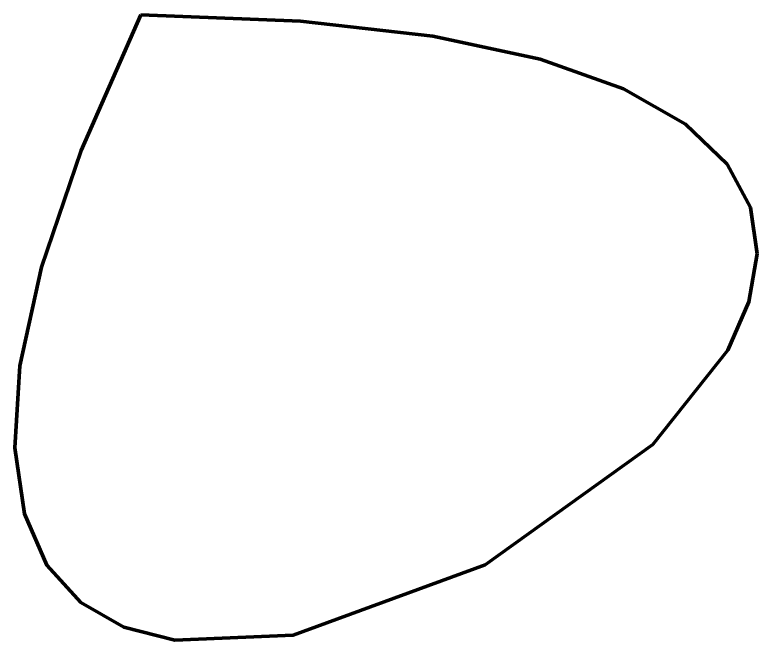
# Model space of a CAD drawing. Header units: millimetres. Extents: x 0 to 14.2, y 0 to 19.5.
# Drawn here: x 1.67708 to 1.69829, y 9.92118 to 9.93906 of the extents above; entities that cross this region are included whole.
import ezdxf

# ---------------------------------------------------------------- set-up
doc = ezdxf.new("R2010")
doc.units = ezdxf.units.MM
doc.layers.add('color#010101ff', color=7, linetype='CONTINUOUS', lineweight=100)
doc.layers.add('color#fdfdfdff', color=7, linetype='CONTINUOUS', lineweight=100)

msp = doc.modelspace()

# ---------------------------------------------------------------- linework, layer by layer
at = {"layer": 'color#010101ff'}
for p, q in [((1.678977, 9.935181), (1.680681, 9.939057)), ((1.680681, 9.939057), (1.685239, 9.938876)), ((1.685239, 9.938876), (1.689025, 9.938444)), ((1.689025, 9.938444), (1.692087, 9.93779)), ((1.692087, 9.93779), (1.694476, 9.936944)), ((1.694476, 9.936944), (1.696241, 9.935935)), ((1.696241, 9.935935), (1.697432, 9.934792)), ((1.677842, 9.931846), (1.678977, 9.935181)), ((1.697432, 9.934792), (1.698099, 9.933545)), ((1.698099, 9.933545), (1.698291, 9.932223)), ((1.698291, 9.932223), (1.698057, 9.930855)), ((1.677226, 9.929023), (1.677842, 9.931846)), ((1.698057, 9.930855), (1.697449, 9.929471)), ((1.697449, 9.929471), (1.695305, 9.926771)), ((1.67708, 9.926681), (1.677226, 9.929023)), ((1.677354, 9.924792), (1.67708, 9.926681)), ((1.695305, 9.926771), (1.690516, 9.92333)), ((1.677998, 9.923327), (1.677354, 9.924792)), ((1.678963, 9.922256), (1.677998, 9.923327)), ((1.690516, 9.92333), (1.685033, 9.921326)), ((1.680199, 9.921549), (1.678963, 9.922256)), ((1.681655, 9.921178), (1.680199, 9.921549)), ((1.685033, 9.921326), (1.681655, 9.921178))]:
    msp.add_line(p, q, dxfattribs=at)
at = {"layer": 'color#fdfdfdff'}
for p, q in [((1.680681, 9.939057), (1.678977, 9.935181)), ((1.685239, 9.938876), (1.680681, 9.939057)), ((1.689025, 9.938444), (1.685239, 9.938876)), ((1.692087, 9.93779), (1.689025, 9.938444)), ((1.694476, 9.936944), (1.692087, 9.93779)), ((1.696241, 9.935935), (1.694476, 9.936944)), ((1.697432, 9.934792), (1.696241, 9.935935)), ((1.678977, 9.935181), (1.677842, 9.931846)), ((1.698099, 9.933545), (1.697432, 9.934792)), ((1.698291, 9.932223), (1.698099, 9.933545)), ((1.698057, 9.930855), (1.698291, 9.932223)), ((1.677842, 9.931846), (1.677226, 9.929023)), ((1.697449, 9.929471), (1.698057, 9.930855)), ((1.695305, 9.926771), (1.697449, 9.929471)), ((1.677226, 9.929023), (1.67708, 9.926681)), ((1.67708, 9.926681), (1.677354, 9.924792)), ((1.690516, 9.92333), (1.695305, 9.926771)), ((1.677354, 9.924792), (1.677998, 9.923327)), ((1.677998, 9.923327), (1.678963, 9.922256)), ((1.685033, 9.921326), (1.690516, 9.92333)), ((1.678963, 9.922256), (1.680199, 9.921549)), ((1.680199, 9.921549), (1.681655, 9.921178)), ((1.681655, 9.921178), (1.685033, 9.921326))]:
    msp.add_line(p, q, dxfattribs=at)

doc.saveas('drawing.dxf')
